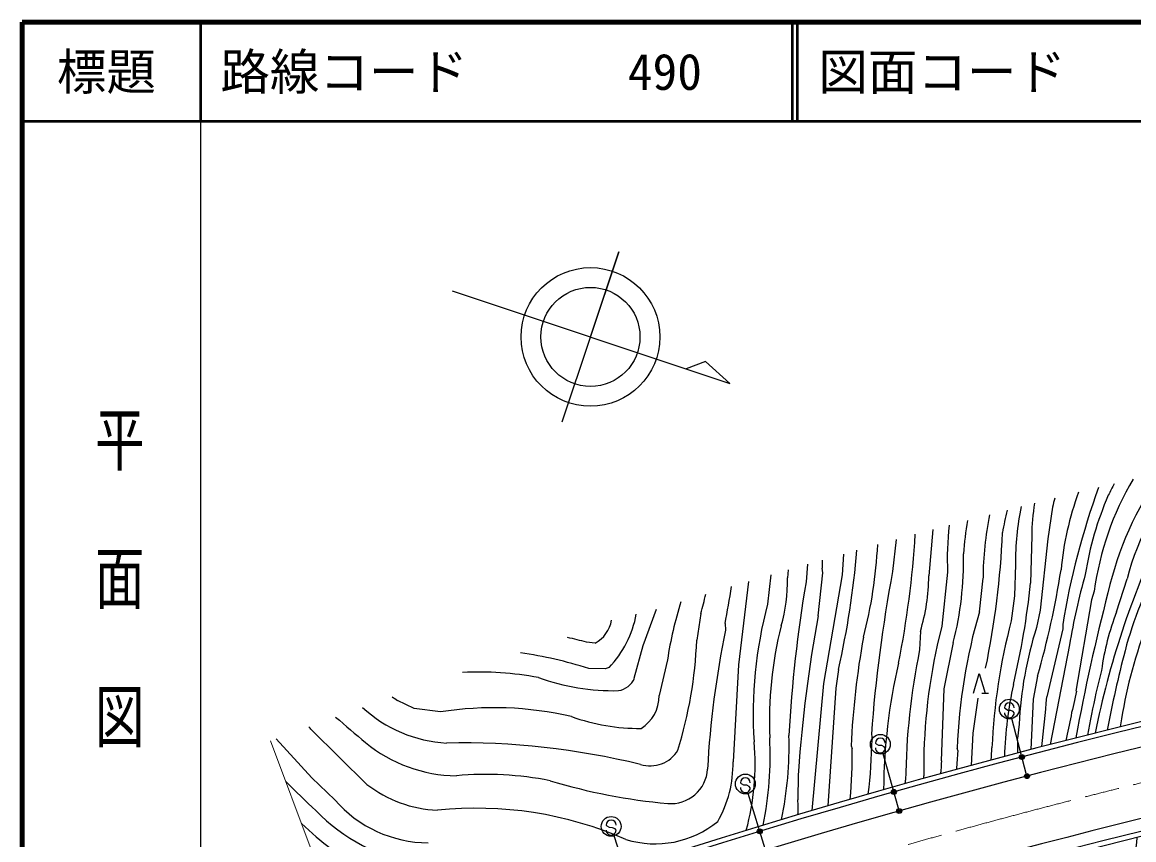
# Model space of a CAD drawing. Units: millimetres, scale not verified. Extents: x 40000 to 680000, y 20000 to 380000.
# Drawn here: x 40000 to 152222, y 297439 to 380000 of the extents above; entities that cross this region are included whole.
import ezdxf
from ezdxf.enums import TextEntityAlignment as Align

# ---------------------------------------------------------------- set-up
doc = ezdxf.new("R2010")
doc.units = ezdxf.units.MM
doc.header["$LTSCALE"] = 1000
doc.header["$PDMODE"] = 32
doc.header["$PDSIZE"] = 500
doc.linetypes.add('CHAIN', pattern=[18.5, 12, -1.5, 3.5, -1.5])
for name, color, linetype, lineweight in [('M-BGD', 7, 'Continuous', 25), ('M-BMK', 2, 'CHAIN', 13), ('M-STR-STRC', 7, 'Continuous', 25), ('M-TTL', 2, 'Continuous', 140), ('M-TTL-BAND', 7, 'Continuous', 25), ('M-TTL-LINE', 7, 'Continuous', 50)]:
    doc.layers.add(name, color=color, linetype=linetype, lineweight=lineweight)
doc.layers.add('M-TTL-TXT', color=7, linetype='Continuous')
doc.styles.add('@ＭＳ ゴシック', font='')
doc.styles.add('ＭＳ ゴシック', font='')
doc.styles.get('@ＭＳ ゴシック').set_extended_font_data('@MS Gothic')
doc.styles.get('ＭＳ ゴシック').set_extended_font_data('MS Gothic')

msp = doc.modelspace()

# ---------------------------------------------------------------- linework, layer by layer
at = {"layer": 'M-BGD'}
for p, q in [((144030, 331039), (143558, 327832)), ((128223, 327761), (127876, 324535)), ((131920, 328759), (131531, 324079)), ((141930, 328135), (141800, 323359)), ((143558, 327832), (142785, 320635)), ((122912, 326292), (122793, 324187)), ((117333, 324701), (117269, 323886)), ((119298, 325267), (119142, 323493)), ((120368, 320041), (120836, 324397)), ((120836, 324397), (120757, 324853)), ((133423, 324450), (132840, 319020)), ((140278, 325247), (140192, 322063)), ((113339, 323533), (112301, 315095)), ((115577, 324196), (115259, 321228)), ((122793, 324187), (120912, 313213)), ((136635, 320465), (137002, 323874)), ((150492, 320446), (151553, 323780)), ((148226, 322541), (147942, 321677)), ((140192, 322063), (139858, 319544)), ((147942, 321677), (146377, 312457)), ((103990, 320701), (102673, 317024)), ((108516, 320292), (108098, 317591)), ((142785, 320635), (142405, 318887)), ((110960, 319263), (111019, 318618)), ((132840, 319020), (132377, 317090)), ((145071, 318729), (143441, 311879)), ((145055, 319177), (145071, 318729)), ((130675, 318487), (130605, 316642)), ((97847, 317287), (96963, 317381)), ((102673, 317024), (101745, 313738)), ((134003, 317363), (133053, 312675)), ((145729, 317125), (143792, 307063)), ((105139, 315609), (104304, 311995)), ((98845, 314689), (97190, 314739)), ((99245, 314837), (98845, 314689)), ((112301, 315095), (111762, 305318)), ((122407, 314649), (122141, 312761)), ((148964, 314542), (148397, 312240)), ((120912, 313213), (119726, 300394)), ((142515, 313958), (142074, 311642)), ((122141, 312761), (121343, 300871)), ((133053, 312675), (132785, 305423)), ((136895, 312232), (137562, 312232)), ((79576, 310691), (77876, 311512)), ((136464, 311734), (135958, 308212)), ((142074, 311642), (141826, 306553)), ((82221, 310343), (79576, 310691)), ((140653, 309112), (140497, 307660)), ((69244, 303690), (65622, 307627)), ((74793, 303030), (69191, 308549)), ((125727, 308097), (125799, 307578)), ((135958, 308212), (135799, 304950)), ((123684, 306911), (123783, 306645)), ((134485, 306390), (134386, 306656)), ((71559, 301461), (69244, 303690))]:
    msp.add_line(p, q, dxfattribs=at)
for points in [[(97370, 348220), (100243, 356820), (94493, 339604)], [(83409, 352883), (111448, 343518), (108975, 345725), (107018, 344997)], [(136027, 312232), (136628, 314235), (137228, 312232)]]:
    msp.add_lwpolyline(points, dxfattribs=at)
for radius in [7000, 5000]:
    msp.add_circle((97370, 348220), radius, dxfattribs=at)
for centre, radius, start, end in [((183311, 314676), 34567, 144.95909, 167.10311), ((176669, 317462), 25898, 136.90181, 165.87862), ((178260, 318444), 30312, 149.44093, 172.23166), ((180840, 317077), 34673, 151.91475, 154.098), ((175312, 321924), 30557, 159.69024, 174.80918), ((221077, 306701), 77040, 160.02251, 170.67988), ((180337, 318951), 33435, 156.61228, 170.90807), ((184930, 308024), 34640, 133.74321, 165.80044), ((166970, 325567), 26694, 168.07147, 180.68737), ((159213, 328296), 17284, 169.55988, 180.53498), ((161250, 327548), 17570, 165.54777, 168.54238), ((170353, 323658), 33352, 168.5693, 179.62827), ((173781, 322223), 35372, 166.08972, 169.85438), ((320264, -376526), 706000, 87.77551, 109.30263), ((320264, -376526), 705500, 87.78769, 109.30263), ((162936, 325805), 29544, 173.39685, 182.62899), ((166510, 324267), 31548, 170.10724, 176.267), ((30391, 334594), 99971, 348.85705, 356.38331), ((55764, 331837), 83268, 348.181, 357.67111), ((234425, 290972), 87811, 154.77654, 168.67436), ((196782, 302389), 46362, 146.12623, 170.97454), ((320264, -376526), 703500, 69.53786, 109.30263), ((37968, 333925), 86612, 347.14061, 355.19726), ((80205, 329577), 46224, 345.35523, 357.11896), ((159727, 325797), 38981, 180.17247, 181.38868), ((101353, 325640), 33683, 345.77376, 1.15846), ((272324, 297294), 146994, 169.31995, 175.78518), ((54547, 338980), 91457, 344.1218, 351.00991), ((101034, 323590), 16237, 343.71897, 1.04427), ((250121, 301028), 132891, 170.26727, 177.00616), ((112077, 324195), 19454, 342.93608, 359.6569), ((65468, 331067), 76720, 346.48372, 354.23407), ((215118, 305303), 70389, 164.39741, 170.33077), ((39905, 338936), 71099, 344.79769, 346.41921), ((20760, 336696), 91870, 349.06124, 351.43784), ((352951, 269757), 210038, 165.48706, 169.58555), ((144183, 309624), 39500, 162.53967, 171.28537), ((156405, 310168), 42607, 164.95423, 183.82647), ((320264, -376526), 696500, 81.64276, 109.30263), ((91809, 322028), 10344, 315.95742, 349.96561), ((254286, 294959), 136246, 169.39196, 176.04627), ((191536, 304434), 57193, 163.72182, 177.77288), ((174018, 311206), 25275, 158.55797, 172.41449), ((320264, -376526), 695250, 87.77551, 109.30263), ((96214, 320202), 3341, 299.26169, 349.62238), ((154540, 309467), 39109, 165.8337, 182.54548), ((197333, 304236), 59480, 165.08594, 177.60135), ((178401, 307389), 37787, 162.28544, 177.38671), ((320264, -376526), 694750, 87.77551, 109.30263), ((86784, 281779), 37029, 74.0448, 77.07824), ((64446, 319330), 43687, 342.90816, 357.71847), ((200904, 299778), 91838, 168.16234, 177.00776), ((206315, 303115), 82718, 169.71065, 177.36974), ((198889, 302634), 69706, 168.40688, 179.33208), ((188316, 304682), 57299, 167.4932, 180.79406), ((264801, 286679), 117313, 165.26267, 169.26933), ((84509, 274966), 41746, 72.3151, 82.02255), ((86005, 280992), 33387, 79.46419, 92.64312), ((184769, 302139), 57804, 166.86547, 179.64448), ((99674, 334780), 22287, 250.1583, 271.36866), ((99871, 314591), 2119, 279.11217, 336.08075), ((181242, 304354), 42104, 167.96247, 177.96194), ((100398, 311984), 3906, 302.19269, 0.1587), ((300514, 276736), 158159, 166.94921, 168.79528), ((338557, 271207), 194536, 167.82322, 169.09227), ((118896, 369250), 70826, 234.09934, 234.60773), ((-83745, 331524), 228034, 353.78701, 355.05774), ((183508, 438598), 170573, 229.01682, 230.35323), ((83557, 320743), 13551, 227.16609, 266.97498), ((87655, 276350), 34424, 76.90496, 99.08352), ((102397, 329331), 20653, 250.35891, 270.22741), ((-1960, 248030), 93409, 40.3835, 40.62454), ((330940, 278965), 182545, 170.31908, 170.57809), ((80382, 305949), 35132, 348.45233, 2.90516), ((81574, 306920), 35853, 348.01232, 1.67504), ((71451, 308559), 54357, 353.12708, 358.96608), ((98668, 305883), 41867, 0.45249, 2.43288), ((83945, 318429), 14518, 230.30488, 269.54264), ((84295, 230855), 76370, 76.27974, 91.08956), ((103377, 308208), 3307, 252.96135, 328.70908), ((88952, 305049), 25045, 344.59322, 5.21381), ((80915, 305606), 42880, 354.54558, 1.38851), ((74901, 310020), 59694, 354.74633, 356.51337), ((74742, 309807), 63239, 356.09231, 357.20659), ((100095, 305090), 11669, 330.19103, 1.12198), ((80969, 308861), 51993, 354.76389, 356.20159), ((105499, 304792), 3698, 265.02518, 356.59678), ((200464, 301415), 82153, 177.95035, 179.95127), ((128812, 365019), 87616, 224.76644, 227.53231), ((82538, 313107), 12709, 232.45313, 267.21335), ((86771, 270168), 33871, 78.90244, 94.98317), ((110427, 360141), 59267, 253.1932, 264.91869), ((56994, 312098), 72710, 352.90247, 353.16626), ((91210, 305364), 39840, 357.5149, 357.87723), ((81067, 309722), 12595, 220.98459, 269.66285), ((101986, 300669), 16346, 357.56593, 2.86042), ((82888, 313150), 18383, 223.9625, 260.75593), ((85886, 262979), 37643, 66.40087, 96.04719), ((102900, 336658), 51159, 227.26076, 236.24689), ((103902, 306984), 9956, 252.78617, 309.38497), ((238466, 288223), 86442, 173.72175, 179.07079)]:
    msp.add_arc(centre, radius, start, end, dxfattribs=at)
at = {"layer": 'M-BMK'}
msp.add_line((65079, 307425), (97203, 221039), dxfattribs=at)
msp.add_arc((320264, -376526), 700000, 69.59925, 109.30263, dxfattribs=at)
at = {"layer": 'M-STR-STRC'}
for p, q in [((139261, 310648), (139162, 310766)), ((139506, 310509), (139261, 310648)), ((139807, 310507), (139506, 310509)), ((140052, 310395), (139807, 310507)), ((140158, 310259), (140052, 310395)), ((141402, 304012), (139915, 309670)), ((126239, 307093), (126139, 307211)), ((126484, 306954), (126239, 307093)), ((126784, 306951), (126484, 306954)), ((127029, 306839), (126784, 306951)), ((127135, 306703), (127029, 306839)), ((128505, 300491), (126911, 306120)), ((112606, 303084), (112507, 303202)), ((112851, 302945), (112606, 303084)), ((113152, 302942), (112851, 302945)), ((113397, 302830), (113152, 302942)), ((115004, 296521), (113297, 302117)), ((113503, 302694), (113397, 302830)), ((99057, 298803), (98957, 298921)), ((99301, 298664), (99057, 298803)), ((99602, 298661), (99301, 298664)), ((99847, 298550), (99602, 298661)), ((99953, 298413), (99847, 298550)), ((101585, 292282), (99767, 297842))]:
    msp.add_line(p, q, dxfattribs=at)
for centre, radius in [((139661, 310637), 1000), ((126638, 307082), 1000), ((140932, 305802), 150), ((140932, 305802), 120), ((140932, 305802), 90), ((140932, 305802), 60), ((140932, 305802), 30), ((113006, 303073), 1000), ((141440, 303867), 150), ((141440, 303867), 120), ((141440, 303867), 90), ((141440, 303867), 60), ((141440, 303867), 30), ((128001, 302271), 150), ((128001, 302271), 120), ((128001, 302271), 90), ((128001, 302271), 60), ((128001, 302271), 30), ((99456, 298792), 1000), ((128546, 300347), 150), ((128546, 300347), 120), ((128546, 300347), 90), ((128546, 300347), 60), ((128546, 300347), 30), ((114464, 298291), 150), ((114464, 298291), 120), ((114464, 298291), 90), ((114464, 298291), 60), ((114464, 298291), 30)]:
    msp.add_circle(centre, radius, dxfattribs=at)
for centre, start, end in [((139662, 310762), 359.55488, 179.55488), ((139658, 310262), 179.55488, 359.55488), ((126639, 307207), 359.55488, 179.55488), ((126635, 306707), 179.55488, 359.55488), ((113007, 303198), 359.55488, 179.55488), ((113003, 302698), 179.55488, 359.55488), ((99457, 298917), 359.55488, 179.55488), ((99453, 298417), 179.55488, 359.55488)]:
    msp.add_arc(centre, 500, start, end, dxfattribs=at)
for p in [(140932, 305802), (141440, 303867), (128001, 302271), (128546, 300347), (114464, 298291)]:
    msp.add_point(p, dxfattribs=at)
at = {"layer": 'M-TTL'}
for p, q in [((40000, 380000), (40000, 20000)), ((680000, 380000), (40000, 380000))]:
    msp.add_line(p, q, dxfattribs=at)
at = {"layer": 'M-TTL-BAND'}
msp.add_line((58000, 370000), (58000, 20000), dxfattribs=at)
at = {"layer": 'M-TTL-LINE'}
for p, q in [((58000, 380000), (58000, 370000)), ((117750, 380000), (117750, 370000)), ((118250, 380000), (118250, 370000)), ((40000, 370000), (680000, 370000))]:
    msp.add_line(p, q, dxfattribs=at)

# ---------------------------------------------------------------- texts
at = {"layer": 'M-TTL-BAND', "style": '@ＭＳ ゴシック', "width": 1.4}
msp.add_text('平  面  図', height=3666, rotation=270, dxfattribs=at).set_placement((49777, 306475), align=Align.MIDDLE_RIGHT)
at = {"layer": 'M-TTL-TXT', "style": 'ＭＳ ゴシック'}
msp.add_text('標題', height=3666, dxfattribs=at).set_placement((48500, 375000), align=Align.MIDDLE_CENTER)
for s, p in [('路線コード', (60000, 375000)), ('図面コード', (120380, 375000)), ('490', (101142, 375000))]:
    msp.add_text(s, height=3666, dxfattribs=at).set_placement(p, align=Align.MIDDLE_LEFT)

doc.saveas('drawing.dxf')
